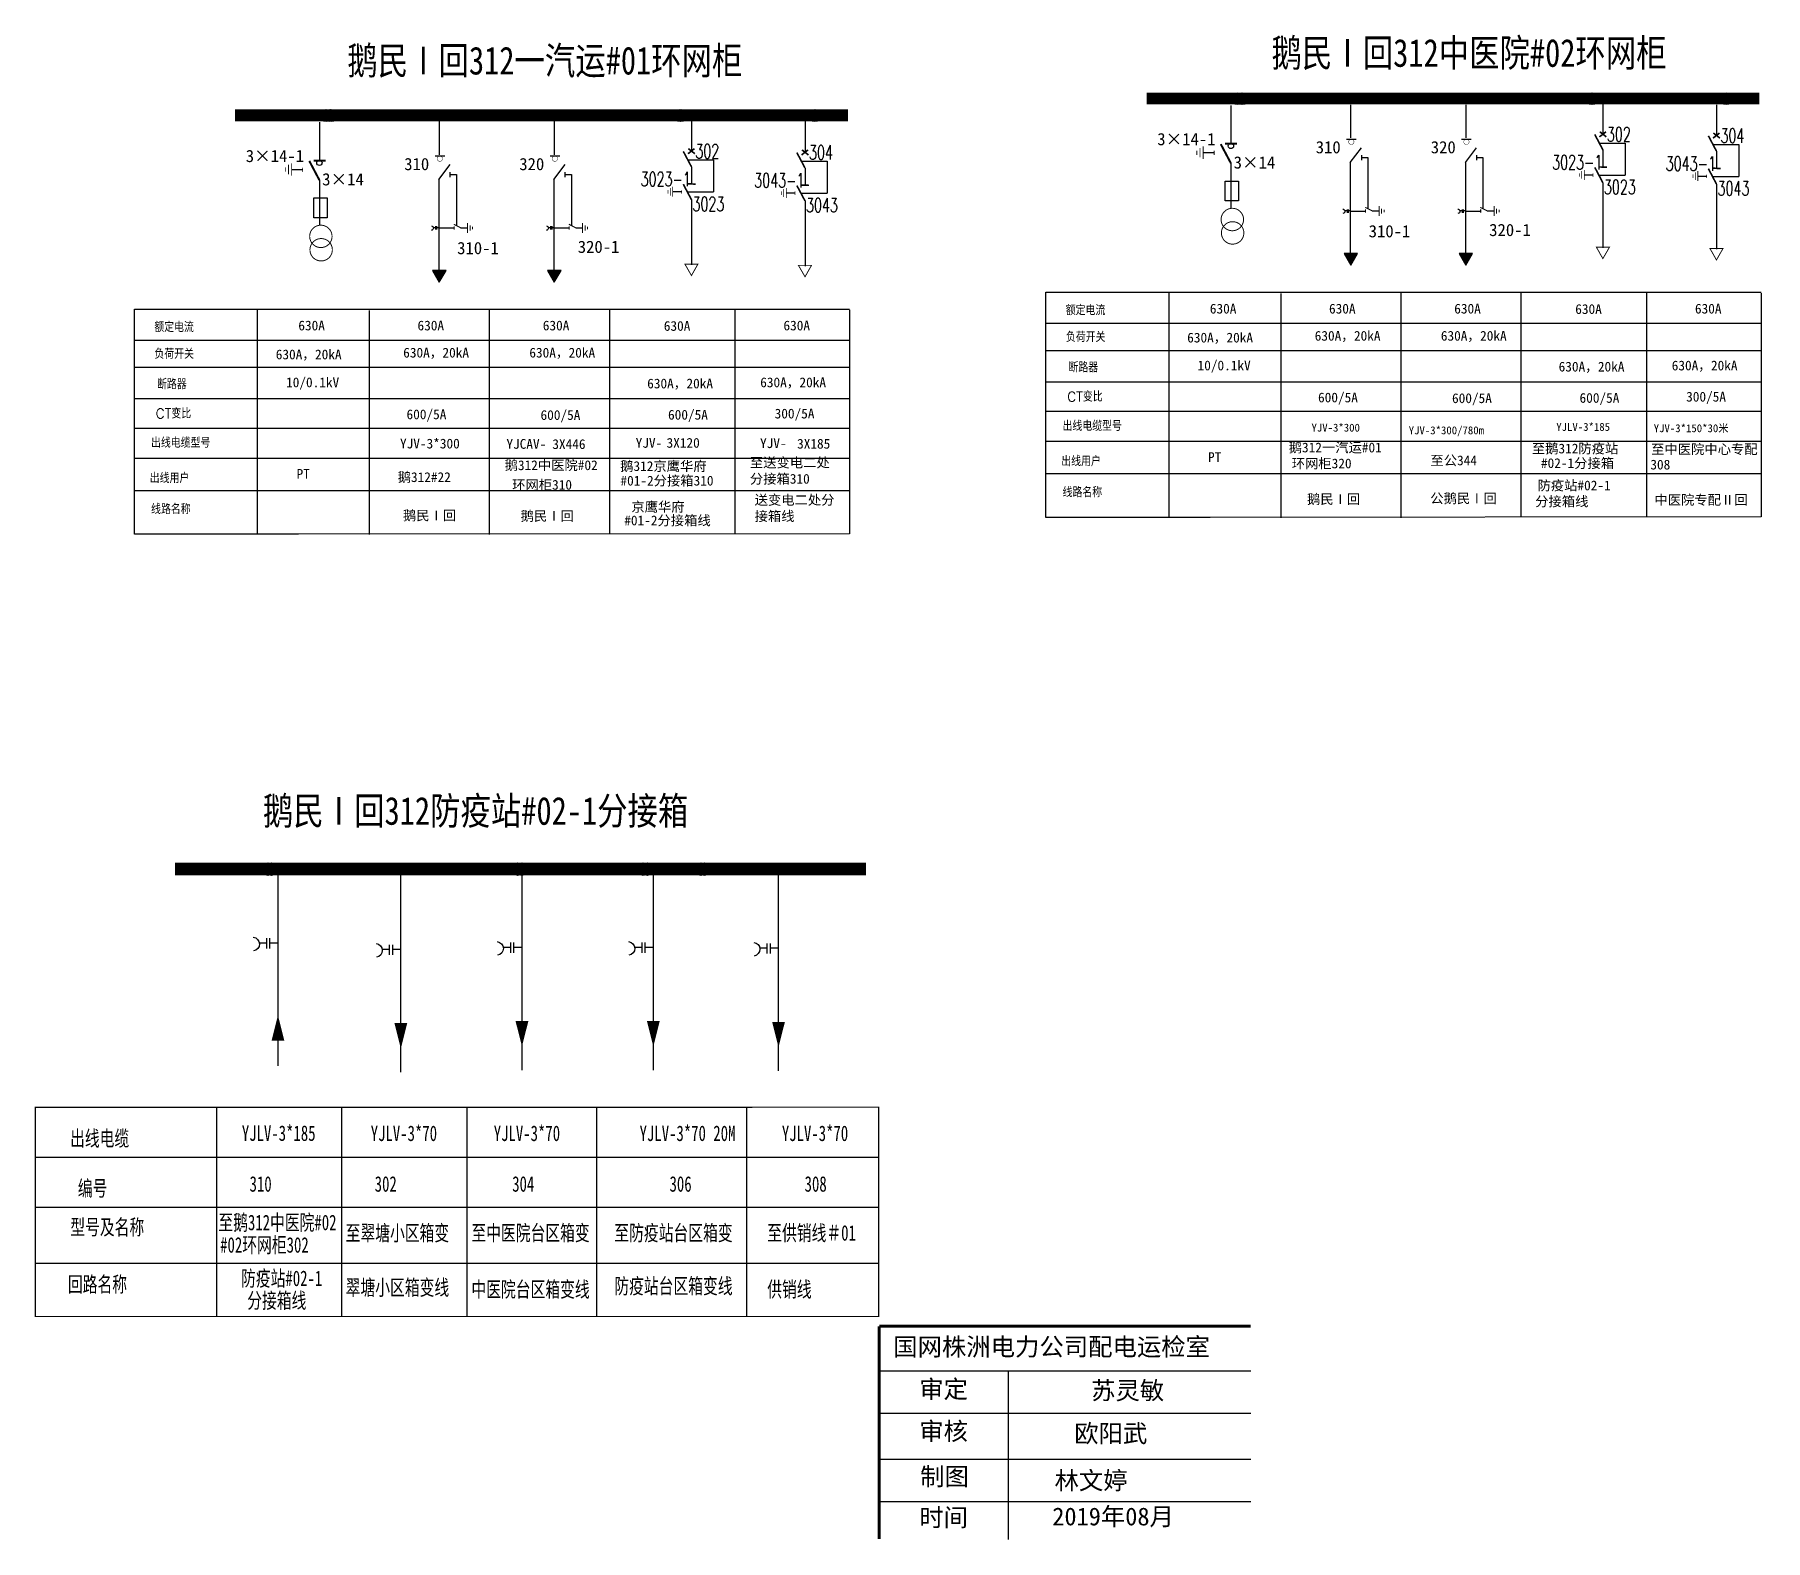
# Model space of a CAD drawing. Header units: millimetres. Extents: x 786 to 1392, y 1724 to 1977.
# Drawn here: x 786.2 to 1076.8, y 1724.1 to 1977 of the extents above; entities that cross this region are included whole.
import ezdxf

# ---------------------------------------------------------------- set-up
doc = ezdxf.new("R2010")
doc.units = ezdxf.units.MM
doc.layers.add('1', color=7, linetype='Continuous')
doc.layers.add('2', color=7, linetype='Continuous')
doc.styles.add('ANNOTEXT', font='')
doc.styles.add('DXFS', font='', dxfattribs={"width": 0.7})
doc.styles.add('HZ', font='complex', dxfattribs={"width": 0.75, "bigfont": 'hztxt'})
doc.styles.add('SimSun_txtstyle_3.00_0_0', font='', dxfattribs={"height": 3})
doc.styles.add('ST', font='', dxfattribs={"width": 0.8})
doc.styles.add('字体', font='', dxfattribs={"height": 2.5})
doc.styles.add('宋体', font='txt.shx', dxfattribs={"width": 0.85, "height": 2.8, "bigfont": 'gbcbig.shx'})
doc.styles.get('ANNOTEXT').set_extended_font_data('SimSun')
doc.styles.get('DXFS').set_extended_font_data('SimSun')
doc.styles.get('SimSun_txtstyle_3.00_0_0').set_extended_font_data('SimSun')
doc.styles.get('ST').set_extended_font_data('SimSun')
doc.styles.get('字体').set_extended_font_data('SimSun')

# ---------------------------------------------------------------- blocks, each defined once
blk = doc.blocks.new('JD')
for points in [[(-2, 0.2), (-2, -0.2), (2, 0.2), (2, -0.2)], [(1, -1.2), (1, -0.8), (-1, -1.2), (-1, -0.8)], [(-0.5, -1.8), (-0.5, -2.2), (0.5, -1.8), (0.5, -2.2)]]:
    blk.add_trace(points)

msp = doc.modelspace()

# ---------------------------------------------------------------- hatches: boundary and pattern name
for points in [[(1007.18, 1938.26), (1008.31, 1940.22), (1006.05, 1940.22)], [(1026.5, 1938.26), (1027.63, 1940.22), (1025.37, 1940.22)], [(854.13, 1935.43), (855.26, 1937.38), (853, 1937.38)], [(873.44, 1935.43), (874.58, 1937.38), (872.31, 1937.38)]]:
    msp.add_hatch(color=7).paths.add_polyline_path(points)

# ---------------------------------------------------------------- linework, layer by layer
for p, q in [((987.06, 1965.1), (987.06, 1958.54)), ((1049.52, 1965.42), (1049.52, 1960.16)), ((1068.59, 1965.21), (1068.59, 1959.95)), ((834, 1962.27), (834, 1955.7)), ((896.47, 1962.59), (896.47, 1957.33)), ((915.54, 1962.38), (915.54, 1957.12)), ((1006.47, 1959.44), (1008.1, 1959.44)), ((1025.79, 1959.44), (1027.42, 1959.44)), ((853.41, 1956.61), (855.05, 1956.61)), ((872.73, 1956.61), (874.37, 1956.61)), ((984.24, 1957.12), (982.41, 1957.12)), ((1008.96, 1956.75), (1008.96, 1955.9)), ((1008.98, 1956.32), (1010.06, 1956.32)), ((1010.06, 1956.32), (1010.06, 1947.74)), ((1028.28, 1956.75), (1028.28, 1955.9)), ((1028.3, 1956.32), (1029.38, 1956.32)), ((1029.38, 1956.32), (1029.38, 1947.74)), ((1048.92, 1958.76), (1053.25, 1958.76)), ((1049.52, 1957.63), (1049.52, 1954.74)), ((1053.25, 1958.76), (1053.25, 1953.4)), ((1068, 1958.55), (1072.32, 1958.55)), ((1068.59, 1957.42), (1068.59, 1954.53)), ((1072.32, 1958.55), (1072.32, 1953.18)), ((831.18, 1954.29), (829.36, 1954.29)), ((855.9, 1953.91), (855.9, 1953.06)), ((855.92, 1953.48), (857.01, 1953.48)), ((857.01, 1953.48), (857.01, 1944.91)), ((875.22, 1953.91), (875.22, 1953.06)), ((875.24, 1953.48), (876.33, 1953.48)), ((876.33, 1953.48), (876.33, 1944.91)), ((895.87, 1955.93), (900.19, 1955.93)), ((896.47, 1954.79), (896.47, 1951.91)), ((900.19, 1955.93), (900.19, 1950.56)), ((914.94, 1955.72), (919.27, 1955.72)), ((915.54, 1954.58), (915.54, 1951.69)), ((919.27, 1955.72), (919.27, 1950.35)), ((1047.87, 1953.4), (1046.4, 1953.4)), ((1048.84, 1953.4), (1053.25, 1953.4)), ((1066.94, 1953.18), (1065.48, 1953.18)), ((1067.91, 1953.18), (1072.32, 1953.18)), ((894.81, 1950.56), (893.35, 1950.56)), ((895.78, 1950.56), (900.19, 1950.56)), ((913.88, 1950.35), (912.42, 1950.35)), ((914.86, 1950.35), (919.27, 1950.35)), ((1049.52, 1952.1), (1049.52, 1941.16)), ((1068.59, 1951.89), (1068.59, 1940.94)), ((896.47, 1949.27), (896.47, 1938.32)), ((915.54, 1949.06), (915.54, 1938.11)), ((1007.18, 1947.36), (1009.67, 1947.36)), ((1010.77, 1947.38), (1011.91, 1947.38)), ((1026.5, 1947.36), (1028.99, 1947.36)), ((1030.09, 1947.38), (1031.23, 1947.38)), ((854.13, 1944.52), (856.61, 1944.52)), ((857.71, 1944.55), (858.86, 1944.55)), ((873.44, 1944.52), (875.93, 1944.52)), ((877.03, 1944.55), (878.17, 1944.55)), ((827.01, 1836.88), (827.01, 1811.59)), ((847.64, 1835.81), (847.64, 1810.52)), ((867.98, 1836.15), (867.98, 1810.86)), ((890.04, 1836.15), (890.04, 1810.86)), ((911.06, 1836.02), (911.06, 1810.72)), ((827.01, 1811.23), (827.01, 1803.78)), ((847.63, 1810.16), (847.63, 1802.71)), ((867.97, 1810.5), (867.97, 1803.05)), ((890.03, 1810.5), (890.03, 1803.05)), ((911.05, 1810.37), (911.05, 1802.92)), ((816.7, 1796.83), (816.7, 1761.68)), ((816.7, 1796.83), (816.7, 1761.68)), ((837.71, 1796.83), (837.71, 1761.68)), ((858.73, 1796.83), (858.73, 1761.68)), ((880.51, 1796.83), (880.51, 1761.68)), ((905.69, 1796.83), (905.69, 1761.68))]:
    msp.add_line(p, q)
at = {"color": 7}
for p, q in [((1007.22, 1959.63), (1007.22, 1965.21)), ((1026.54, 1959.63), (1026.54, 1965.21)), ((854.16, 1956.79), (854.16, 1962.38)), ((873.48, 1956.79), (873.48, 1962.38))]:
    msp.add_line(p, q, dxfattribs=at)
at = {"color": 0}
for p, q in [((987.06, 1955.37), (987.06, 1947.78)), ((1007.11, 1955.48), (1007.11, 1939.87)), ((1026.43, 1955.48), (1026.43, 1939.87)), ((834, 1952.54), (834, 1944.95)), ((854.05, 1952.65), (854.05, 1937.04)), ((873.37, 1952.65), (873.37, 1937.04)), ((976.62, 1933.71), (976.62, 1895.9)), ((995.43, 1933.5), (995.43, 1895.84)), ((823.57, 1930.87), (823.57, 1893.06)), ((842.37, 1930.66), (842.37, 1893.01)), ((955.98, 1928.51), (971.01, 1928.51)), ((970.94, 1928.51), (983.62, 1928.51)), ((981.12, 1928.51), (1076.08, 1928.51)), ((802.93, 1925.67), (817.95, 1925.67)), ((817.88, 1925.67), (830.56, 1925.67)), ((828.06, 1925.67), (923.02, 1925.67)), ((802.93, 1921.11), (817.89, 1921.11)), ((817.82, 1921.11), (830.5, 1921.11)), ((830.28, 1921.11), (923.02, 1921.11)), ((955.98, 1923.94), (970.95, 1923.94)), ((970.88, 1923.94), (983.56, 1923.94)), ((983.34, 1923.94), (1076.08, 1923.94)), ((955.98, 1913.73), (970.84, 1913.73)), ((970.77, 1913.73), (983.45, 1913.73)), ((983.23, 1913.73), (1076.08, 1913.73)), ((802.93, 1910.89), (817.78, 1910.89)), ((817.71, 1910.89), (830.39, 1910.89)), ((830.18, 1910.89), (923.02, 1910.89)), ((955.98, 1908.68), (1076.08, 1908.68))]:
    msp.add_line(p, q, dxfattribs=at)
at = {"linetype": 'Continuous'}
for p, q in [((786.28, 1796.83), (906.69, 1796.83)), ((786.28, 1788.42), (927.77, 1788.42)), ((786.28, 1780.02), (927.77, 1780.02)), ((786.28, 1770.66), (927.77, 1770.66)), ((928.02, 1752.54), (990.39, 1752.54)), ((949.67, 1752.53), (949.67, 1724.2)), ((928.02, 1745.44), (990.39, 1745.44)), ((928.02, 1737.69), (990.39, 1737.69)), ((928.02, 1730.59), (990.39, 1730.59))]:
    msp.add_line(p, q, dxfattribs=at)
for points, const_width in [([(972.91, 1966.25), (1075.81, 1966.25)], 2), ([(819.85, 1963.41), (922.75, 1963.41)], 2), ([(1006.47, 1959.44), (1008.1, 1959.44)], 0.139), ([(1025.79, 1959.44), (1027.42, 1959.44)], 0.139), ([(1049.52, 1957.63), (1048.16, 1960.21)], 0.273), ([(1050.04, 1960.67), (1048.94, 1959.81)], 0.273), ([(1049.01, 1960.67), (1050.1, 1959.81)], 0.273), ([(1068.59, 1957.42), (1067.23, 1960)], 0.273), ([(1069.11, 1960.46), (1068.02, 1959.6)], 0.273), ([(1068.08, 1960.46), (1069.17, 1959.6)], 0.273), ([(835.04, 1955.83), (833.03, 1955.84)], 0.341), ([(853.41, 1956.61), (855.05, 1956.61)], 0.139), ([(872.73, 1956.61), (874.37, 1956.61)], 0.139), ([(896.47, 1954.79), (895.1, 1957.38)], 0.273), ([(896.98, 1957.84), (895.89, 1956.98)], 0.273), ([(895.95, 1957.84), (897.05, 1956.98)], 0.273), ([(915.54, 1954.58), (914.17, 1957.17)], 0.273), ([(916.05, 1957.63), (914.96, 1956.77)], 0.273), ([(915.02, 1957.63), (916.12, 1956.77)], 0.273), ([(981.33, 1957.51), (981.33, 1956.78)], 0.149), ([(981.87, 1957.97), (981.87, 1956.37)], 0.149), ([(982.4, 1958.21), (982.4, 1956.12)], 0.149), ([(984.24, 1957.49), (984.24, 1956.76)], 0.149), ([(987.06, 1955.37), (985.35, 1958.6)], 0.341), ([(988.1, 1958.66), (986.09, 1958.67)], 0.341), ([(828.27, 1954.68), (828.27, 1953.94)], 0.149), ([(828.81, 1955.13), (828.81, 1953.53)], 0.149), ([(829.34, 1955.38), (829.34, 1953.29)], 0.149), ([(831.18, 1954.66), (831.18, 1953.92)], 0.149), ([(834, 1952.54), (832.3, 1955.77)], 0.341), ([(1045.57, 1953.71), (1045.57, 1953.12)], 0.119), ([(1045.96, 1954.07), (1045.96, 1952.79)], 0.119), ([(1046.39, 1954.27), (1046.39, 1952.59)], 0.119), ([(1047.87, 1953.69), (1047.87, 1953.1)], 0.119), ([(1049.52, 1952.1), (1048.16, 1954.69)], 0.273), ([(1050.22, 1954.72), (1048.83, 1954.76)], 0.273), ([(1064.64, 1953.5), (1064.64, 1952.91)], 0.119), ([(1065.04, 1953.86), (1065.04, 1952.58)], 0.119), ([(1065.46, 1954.06), (1065.46, 1952.38)], 0.119), ([(1066.94, 1953.48), (1066.94, 1952.89)], 0.119), ([(1068.59, 1951.89), (1067.23, 1954.48)], 0.273), ([(1069.29, 1954.5), (1067.9, 1954.55)], 0.273), ([(892.51, 1950.88), (892.51, 1950.29)], 0.119), ([(892.91, 1951.24), (892.91, 1949.96)], 0.119), ([(893.34, 1951.44), (893.34, 1949.76)], 0.119), ([(894.81, 1950.86), (894.81, 1950.27)], 0.119), ([(896.47, 1949.27), (895.1, 1951.86)], 0.273), ([(897.16, 1951.88), (895.77, 1951.93)], 0.273), ([(911.58, 1950.66), (911.58, 1950.07)], 0.119), ([(911.98, 1951.03), (911.98, 1949.74)], 0.119), ([(912.41, 1951.22), (912.41, 1949.55)], 0.119), ([(913.88, 1950.65), (913.88, 1950.06)], 0.119), ([(915.54, 1949.06), (914.17, 1951.64)], 0.273), ([(916.23, 1951.67), (914.84, 1951.72)], 0.273), ([(1009.62, 1947.96), (1010.84, 1947.36)], 0.182), ([(1009.67, 1947.64), (1009.67, 1947.08)], 0.182), ([(1028.94, 1947.96), (1030.16, 1947.36)], 0.182), ([(1028.99, 1947.64), (1028.99, 1947.08)], 0.182), ([(856.57, 1945.13), (857.78, 1944.52)], 0.182), ([(856.61, 1944.8), (856.61, 1944.24)], 0.182), ([(875.89, 1945.13), (877.1, 1944.52)], 0.182), ([(875.93, 1944.8), (875.93, 1944.24)], 0.182), ([(809.74, 1836.83), (925.78, 1836.83)], 2.1)]:
    msp.add_lwpolyline(points, dxfattribs=dict(const_width=const_width))
for points, const_width in [([(1006.83, 1958.98, 1), (1007.73, 1958.98, 1)], 0.0695), ([(1026.15, 1958.98, 1), (1027.05, 1958.98, 1)], 0.0695), ([(853.77, 1956.15, 1), (854.67, 1956.15, 1)], 0.0695), ([(873.09, 1956.15, 1), (873.99, 1956.15, 1)], 0.0695), ([(989.18, 1945.93, -1), (985.41, 1945.93, -1)], 0.159), ([(836.12, 1943.1, -1), (832.36, 1943.1, -1)], 0.159), ([(989.23, 1943.68, -1), (985.46, 1943.68, -1)], 0.159), ([(836.17, 1940.85, -1), (832.41, 1940.85, -1)], 0.159)]:
    msp.add_lwpolyline(points, format="xyb", close=True, dxfattribs=dict(const_width=const_width))
at = {"color": 0, "linetype": 'Continuous'}
for points in [[(986.11, 1952.38), (988.35, 1952.38), (988.35, 1949.07), (986.11, 1949.07)], [(833.05, 1949.55), (835.29, 1949.55), (835.29, 1946.24), (833.05, 1946.24)]]:
    msp.add_lwpolyline(points, close=True, dxfattribs=at)
for points, format in [([(1005.86, 1947.68, -0.877934), (1005.87, 1946.94)], "xyb"), ([(1025.18, 1947.68, -0.877934), (1025.19, 1946.94)], "xyb"), ([(852.8, 1944.85, -0.877934), (852.82, 1944.11)], "xyb"), ([(872.12, 1944.85, -0.877934), (872.14, 1944.11)], "xyb"), ([(822.9, 1825.38, -0.877934), (822.94, 1823.08)], "xyb"), ([(843.53, 1824.31, -0.877934), (843.57, 1822.01)], "xyb"), ([(863.86, 1824.64, -0.877934), (863.91, 1822.35)], "xyb"), ([(885.92, 1824.64, -0.877934), (885.97, 1822.35)], "xyb"), ([(906.94, 1824.51, -0.877934), (906.99, 1822.22)], "xyb"), ([(827.04, 1808, 2.15, 0, 0), (827.04, 1812.27, 0, 0, 0)], "xyseb"), ([(847.67, 1810.95, 2.15, 0, 0), (847.67, 1806.68, 0, 0, 0)], "xyseb"), ([(868.01, 1811.29, 2.15, 0, 0), (868.01, 1807.02, 0, 0, 0)], "xyseb"), ([(890.07, 1811.29, 2.15, 0, 0), (890.07, 1807.02, 0, 0, 0)], "xyseb"), ([(911.09, 1811.16, 2.15, 0, 0), (911.09, 1806.89, 0, 0, 0)], "xyseb")]:
    msp.add_lwpolyline(points, format=format)
for points in [[(1006.57, 1947.37), (1006.19, 1947.37)], [(1006.57, 1947.62), (1006.57, 1947.07)], [(1006.74, 1947.62), (1006.74, 1947.07)], [(1007.18, 1947.37), (1006.74, 1947.37)], [(1025.89, 1947.37), (1025.51, 1947.37)], [(1025.89, 1947.62), (1025.89, 1947.07)], [(1026.06, 1947.62), (1026.06, 1947.07)], [(1026.5, 1947.37), (1026.06, 1947.37)], [(853.51, 1944.53), (853.13, 1944.53)], [(853.51, 1944.79), (853.51, 1944.23)], [(853.68, 1944.79), (853.68, 1944.23)], [(854.12, 1944.53), (853.68, 1944.53)], [(872.83, 1944.53), (872.45, 1944.53)], [(872.83, 1944.79), (872.83, 1944.23)], [(873, 1944.79), (873, 1944.23)], [(873.44, 1944.53), (873, 1944.53)], [(825.11, 1825.2), (825.11, 1823.48)], [(825.64, 1825.2), (825.64, 1823.48)], [(825.11, 1824.41), (823.92, 1824.41)], [(827.01, 1824.41), (825.64, 1824.41)], [(845.73, 1823.34), (844.54, 1823.34)], [(845.73, 1824.13), (845.73, 1822.41)], [(846.26, 1824.13), (846.26, 1822.41)], [(847.63, 1823.34), (846.26, 1823.34)], [(866.07, 1823.67), (864.88, 1823.67)], [(866.07, 1824.47), (866.07, 1822.75)], [(866.6, 1824.47), (866.6, 1822.75)], [(867.97, 1823.67), (866.6, 1823.67)], [(888.13, 1823.67), (886.94, 1823.67)], [(888.13, 1824.47), (888.13, 1822.75)], [(888.66, 1824.47), (888.66, 1822.75)], [(890.03, 1823.67), (888.66, 1823.67)], [(909.15, 1823.54), (907.96, 1823.54)], [(909.15, 1824.34), (909.15, 1822.62)], [(909.68, 1824.34), (909.68, 1822.62)], [(911.05, 1823.54), (909.68, 1823.54)]]:
    msp.add_lwpolyline(points)
at = {"color": 0, "const_width": 0.153}
for points in [[(895.37, 1938.44), (896.47, 1936.52), (897.56, 1938.44)], [(1048.43, 1941.28), (1049.52, 1939.36), (1050.62, 1941.28)], [(1067.5, 1941.06), (1068.59, 1939.14), (1069.69, 1941.06)], [(914.44, 1938.23), (915.54, 1936.31), (916.63, 1938.23)]]:
    msp.add_lwpolyline(points, close=True, dxfattribs=at)
at = {"color": 7}
for points in [[(1007.18, 1938.26), (1008.31, 1940.22), (1006.05, 1940.22)], [(1026.5, 1938.26), (1027.63, 1940.22), (1025.37, 1940.22)], [(854.13, 1935.43), (855.26, 1937.38), (853, 1937.38)], [(873.44, 1935.43), (874.58, 1937.38), (872.31, 1937.38)]]:
    msp.add_lwpolyline(points, close=True, dxfattribs=at)
at = {"linetype": 'Continuous'}
for points, const_width in [([(816.7, 1796.83), (786.28, 1796.83), (786.28, 1761.68), (927.91, 1761.68), (927.91, 1796.83), (816.7, 1796.83)], 0.21), ([(927.98, 1760.05), (927.98, 1724.32)], 0.5), ([(928.02, 1760.05), (990.39, 1760.05)], 0.5)]:
    msp.add_lwpolyline(points, dxfattribs=dict(at, const_width=const_width))
for centre, radius in [((988.17, 1966.22), 0.996), ((988.78, 1966.22), 0.996), ((989.03, 1966.22), 0.996), ((1047.64, 1966.22), 0.996), ((1047.73, 1966.22), 0.996), ((1070.24, 1966.22), 0.996), ((835.11, 1963.39), 0.996), ((835.73, 1963.39), 0.996), ((835.97, 1963.39), 0.996), ((894.58, 1963.39), 0.996), ((894.67, 1963.39), 0.996), ((917.18, 1963.39), 0.996), ((987.06, 1958.28), 0.444), ((834, 1955.45), 0.444), ((825.32, 1836.81), 1.05), ((825.97, 1836.81), 1.05), ((867.34, 1836.81), 1.05), ((867.99, 1836.81), 1.05), ((888.36, 1836.81), 1.05), ((889.01, 1836.81), 1.05), ((898.02, 1836.81), 1.05), ((898.66, 1836.81), 1.05)]:
    msp.add_circle(centre, radius)
at = {"layer": '1'}
for points in [[(1005.86, 1947.69, -0.877934), (1005.87, 1946.95)], [(1025.18, 1947.69, -0.877934), (1025.19, 1946.95)], [(852.8, 1944.85, -0.877934), (852.82, 1944.12)], [(872.12, 1944.85, -0.877934), (872.13, 1944.12)]]:
    msp.add_lwpolyline(points, format="xyb", dxfattribs=at)
at = {"layer": '2'}
for p, q in [((1007.11, 1955.48), (1008.99, 1957.99)), ((1026.43, 1955.48), (1028.31, 1957.99)), ((854.05, 1952.65), (855.93, 1955.16)), ((873.37, 1952.65), (875.25, 1955.16)), ((955.98, 1933.71), (970.95, 1933.71)), ((955.98, 1895.9), (955.98, 1933.71)), ((970.88, 1933.71), (983.56, 1933.71)), ((983.34, 1933.71), (1076.08, 1933.71)), ((1015.59, 1933.67), (1015.59, 1895.84)), ((1035.74, 1933.55), (1035.74, 1896.09)), ((1056.82, 1933.55), (1056.82, 1895.96)), ((1076.08, 1933.57), (1076.08, 1895.99)), ((802.93, 1930.87), (817.89, 1930.87)), ((802.93, 1893.06), (802.93, 1930.87)), ((817.82, 1930.87), (830.5, 1930.87)), ((830.28, 1930.87), (923.02, 1930.87)), ((862.53, 1930.84), (862.53, 1893.01)), ((882.69, 1930.72), (882.69, 1893.25)), ((903.77, 1930.72), (903.77, 1893.13)), ((923.02, 1930.74), (923.02, 1893.15)), ((955.98, 1918.69), (980.94, 1918.69)), ((970.56, 1918.69), (983.24, 1918.69)), ((983.03, 1918.69), (1076.08, 1918.69)), ((802.93, 1915.86), (827.88, 1915.86)), ((817.51, 1915.86), (830.18, 1915.86)), ((829.97, 1915.86), (923.02, 1915.86)), ((802.93, 1905.85), (923.02, 1905.85)), ((970.95, 1903.21), (955.98, 1903.21)), ((983.56, 1903.21), (970.88, 1903.21)), ((1076.08, 1903.21), (983.34, 1903.21)), ((817.89, 1900.38), (802.93, 1900.38)), ((830.5, 1900.38), (817.82, 1900.38)), ((923.02, 1900.38), (830.28, 1900.38)), ((970.95, 1895.9), (955.98, 1895.9)), ((983.56, 1895.9), (970.88, 1895.9)), ((1076.08, 1895.99), (983.34, 1895.9)), ((817.89, 1893.06), (802.93, 1893.06)), ((830.5, 1893.06), (817.82, 1893.06)), ((923.02, 1893.15), (830.28, 1893.06))]:
    msp.add_line(p, q, dxfattribs=at)

# ---------------------------------------------------------------- block references
at = {"xscale": 0.4250017950198526, "yscale": 0.4250017950198526, "zscale": 0.4250017950949055, "rotation": 90}
for p in [(1011.93, 1947.35), (1031.25, 1947.35), (858.87, 1944.51), (878.19, 1944.51)]:
    msp.add_blockref('JD', p, dxfattribs=at)

# ---------------------------------------------------------------- texts
at = {"color": 0}
for s, height, p in [('3×14-1', 2.055, (974.69, 1958.41)), ('310', 2.055, (1001.3, 1957.05)), ('320', 2.055, (1020.62, 1957.05)), ('3×14-1', 2.055, (821.63, 1955.58)), ('310', 2.055, (848.24, 1954.22)), ('320', 2.055, (867.56, 1954.22)), ('3×14', 2.055, (987.52, 1954.49)), ('3×14', 2.055, (834.46, 1951.66)), ('310-1', 2.055, (1010.19, 1942.94)), ('320-1', 2.055, (1030.43, 1943.15)), ('310-1', 2.055, (857.13, 1940.11)), ('320-1', 2.055, (877.38, 1940.32)), ('630A', 1.639, (983.52, 1930.14)), ('630A', 1.639, (1003.53, 1930.14)), ('630A', 1.639, (1024.56, 1930.14)), ('630A', 1.639, (1044.88, 1930.07)), ('630A', 1.639, (1064.98, 1930.14)), ('630A', 1.639, (830.46, 1927.31)), ('630A', 1.639, (850.47, 1927.31)), ('630A', 1.639, (871.51, 1927.31)), ('630A', 1.639, (891.83, 1927.24)), ('630A', 1.639, (911.92, 1927.31)), ('630A，20kA', 1.639, (979.72, 1925.28)), ('630A，20kA', 1.639, (1001.13, 1925.58)), ('630A，20kA', 1.639, (1022.31, 1925.58)), ('630A，20kA', 1.639, (826.67, 1922.45)), ('630A，20kA', 1.639, (848.07, 1922.75)), ('630A，20kA', 1.639, (869.25, 1922.75)), ('10/0.1kV', 1.639, (981.46, 1920.6)), ('630A，20kA', 1.639, (1042.09, 1920.4)), ('630A，20kA', 1.639, (1061.08, 1920.59)), ('10/0.1kV', 1.639, (828.4, 1917.76)), ('630A，20kA', 1.639, (889.04, 1917.57)), ('630A，20kA', 1.639, (908.02, 1917.76)), ('600/5A', 1.639, (1001.69, 1915.22)), ('600/5A', 1.639, (1024.19, 1915.1)), ('600/5A', 1.639, (1045.6, 1915.15)), ('300/5A', 1.639, (1063.5, 1915.35)), ('600/5A', 1.639, (848.63, 1912.39)), ('600/5A', 1.639, (871.13, 1912.27)), ('600/5A', 1.639, (892.54, 1912.32)), ('300/5A', 1.639, (910.44, 1912.52)), ('YJV-3*300', 1.328, (1000.59, 1910.31)), ('YJV-3*300/780m', 1.3284, (1016.91, 1909.86)), ('YJLV-3*185', 1.328, (1041.69, 1910.43)), ('YJV-3*150*30米', 1.3284, (1058.05, 1910.21)), ('PT', 1.639, (983.21, 1905.21)), ('PT', 1.639, (830.16, 1902.38))]:
    msp.add_text(s, height=height, dxfattribs=at).set_placement(p)
at = {"style": '宋体', "width": 0.65}
for s, p in [('302', (1050.19, 1959.03)), ('304', (1069.26, 1958.82)), ('302', (897.13, 1956.2)), ('304', (916.21, 1955.99)), ('3023-1', (1041, 1954.34)), ('3043-1', (1060.07, 1954.13)), ('3023-1', (887.94, 1951.51)), ('3043-1', (907.01, 1951.29)), ('3023', (1049.69, 1950.19)), ('3043', (1068.77, 1949.97)), ('3023', (896.64, 1947.35)), ('3043', (915.71, 1947.14))]:
    msp.add_text(s, height=2.403, dxfattribs=at).set_placement(p)
at = {"color": 0}
for s, height, style, p in [('额定电流', 1.661, 'HZ', (959.33, 1929.86)), ('额定电流', 1.661, 'HZ', (806.27, 1927.03)), ('负荷开关', 1.661, 'HZ', (959.35, 1925.36)), ('负荷开关', 1.661, 'HZ', (806.29, 1922.53)), ('断路器', 1.661, 'HZ', (959.78, 1920.27)), ('断路器', 1.661, 'HZ', (806.73, 1917.44)), ('CT变比', 1.661, 'HZ', (959.57, 1915.35)), ('CT变比', 1.661, 'HZ', (806.51, 1912.52)), ('出线电缆型号', 1.661, 'HZ', (958.78, 1910.43)), ('出线电缆型号', 1.661, 'HZ', (805.72, 1907.6)), ('YJV-3*300', 1.639, 'ANNOTEXT', (847.53, 1907.48)), ('YJCAV-', 1.639, 'ANNOTEXT', (865.4, 1907.42)), ('3X446', 1.639, 'ANNOTEXT', (873.11, 1907.39)), ('YJV-', 1.639, 'ANNOTEXT', (887.1, 1907.59)), ('3X120', 1.639, 'ANNOTEXT', (892.29, 1907.6)), ('YJV-', 1.639, 'ANNOTEXT', (907.99, 1907.54)), ('3X185', 1.639, 'ANNOTEXT', (914.21, 1907.45)), ('鹅312一汽运#01', 1.639, 'ANNOTEXT', (996.76, 1906.82)), ('至鹅312防疫站', 1.639, 'ANNOTEXT', (1037.59, 1906.65)), ('至中医院中心专配', 1.639, 'ANNOTEXT', (1057.62, 1906.54)), ('鹅312#22', 1.639, 'ANNOTEXT', (847.14, 1901.84)), ('鹅312中医院#02', 1.639, 'ANNOTEXT', (865.1, 1903.84)), ('鹅312京鹰华府', 1.639, 'ANNOTEXT', (884.5, 1903.69)), ('出线用户', 1.661, 'HZ', (958.57, 1904.5)), ('环网柜320', 1.639, 'ANNOTEXT', (997.27, 1904.14)), ('至公344', 1.639, 'ANNOTEXT', (1020.56, 1904.65)), ('#02-1分接箱', 1.639, 'ANNOTEXT', (1039.12, 1904.19)), ('308', 1.639, 'ANNOTEXT', (1057.49, 1903.95)), ('出线用户', 1.661, 'HZ', (805.51, 1901.66)), ('环网柜310', 1.639, 'ANNOTEXT', (866.36, 1900.55)), ('#01-2分接箱310', 1.6394, 'ANNOTEXT', (884.55, 1901.25)), ('线路名称', 1.661, 'HZ', (958.79, 1899.29)), ('防疫站#02-1', 1.639, 'ANNOTEXT', (1038.54, 1900.44)), ('线路名称', 1.661, 'HZ', (805.73, 1896.45)), ('京鹰华府', 1.639, 'ANNOTEXT', (886.38, 1896.85)), ('鹅民Ⅰ回', 1.639, 'ANNOTEXT', (999.83, 1898.15)), ('公鹅民Ⅰ回', 1.639, 'ANNOTEXT', (1020.53, 1898.28)), ('分接箱线', 1.639, 'ANNOTEXT', (1038.15, 1897.76)), ('中医院专配Ⅱ回', 1.639, 'ANNOTEXT', (1058.18, 1898.03)), ('鹅民Ⅰ回', 1.639, 'ANNOTEXT', (848.02, 1895.4)), ('鹅民Ⅰ回', 1.639, 'ANNOTEXT', (867.78, 1895.32)), ('#01-2分接箱线', 1.639, 'ANNOTEXT', (885.19, 1894.57))]:
    msp.add_text(s, height=height, dxfattribs=dict(at, style=style)).set_placement(p)
at = {"color": 0, "attachment_point": 1, "style": 'ANNOTEXT'}
for s, insert, char_height, width in [('至送变电二处分接箱310', (906.28, 1905.93), 1.6394, 15.2993), ('送变电二处分接箱线', (907.08, 1899.66), 1.639, 13.5194)]:
    msp.add_mtext(s, dxfattribs=dict(at, insert=insert, char_height=char_height, width=width))
at = {"linetype": 'Continuous', "char_height": 3, "attachment_point": 1}
for s, insert, width, style in [('国网株洲电力公司配电运检室', (930.35, 1758.1), 82.0179, 'SimSun_txtstyle_3.00_0_0'), ('审定', (934.72, 1750.98), 23.4615, '字体'), ('苏灵敏', (963.59, 1750.76), 23.4615, '字体'), ('审核', (934.72, 1743.92), 23.4615, '字体'), ('欧阳武', (960.75, 1743.54), 33.0539, '字体'), ('制图', (934.88, 1736.3), 23.4615, '字体'), ('林文婷', (957.44, 1735.63), 60.45, 'SimSun_txtstyle_3.00_0_0'), ('时间', (934.72, 1729.42), 23.4615, '字体'), ('2019年08月', (957.06, 1729.59), 29.5219, 'SimSun_txtstyle_3.00_0_0')]:
    msp.add_mtext(s, dxfattribs=dict(at, insert=insert, width=width, style=style))
at = {"layer": '1'}
for s, height, style, width, p in [('鹅民Ⅰ回312中医院#02环网柜', 4.68, 'ST', 0.8, (993.88, 1971.58)), ('鹅民Ⅰ回312一汽运#01环网柜', 4.68, 'ST', 0.8, (838.68, 1970.29)), ('鹅民Ⅰ回312防疫站#02-1分接箱', 4.68, 'ST', 0.8, (824.51, 1844.27)), ('出线电缆', 2.6, 'DXFS', 0.7, (792.13, 1790.3)), ('YJLV-3*185', 2.6, 'DXFS', 0.7, (820.97, 1791.17)), ('YJLV-3*70', 2.6, 'DXFS', 0.7, (842.61, 1791.15)), ('YJLV-3*70', 2.6, 'DXFS', 0.7, (863.27, 1791.15)), ('YJLV-3*70 20M', 2.6, 'DXFS', 0.7, (887.76, 1791.15)), ('YJLV-3*70', 2.6, 'DXFS', 0.7, (911.65, 1791.15)), ('编号', 2.6, 'DXFS', 0.7, (793.43, 1781.91)), ('310', 2.6, 'DXFS', 0.7, (822.27, 1782.64)), ('302', 2.6, 'DXFS', 0.7, (843.28, 1782.64)), ('304', 2.6, 'DXFS', 0.7, (866.37, 1782.64)), ('306', 2.6, 'DXFS', 0.7, (892.79, 1782.64)), ('308', 2.6, 'DXFS', 0.7, (915.47, 1782.64)), ('至鹅312中医院#02', 2.6, 'DXFS', 0.7, (817.03, 1776.17)), ('型号及名称', 2.6, 'DXFS', 0.7, (792.17, 1775.39)), ('至翠塘小区箱变', 2.6, 'DXFS', 0.7, (838.41, 1774.4)), ('至中医院台区箱变', 2.6, 'DXFS', 0.7, (859.52, 1774.42)), ('至防疫站台区箱变', 2.6, 'DXFS', 0.7, (883.52, 1774.42)), ('至供销线＃01', 2.6, 'DXFS', 0.7, (909.2, 1774.42)), ('#02环网柜302', 2.6, 'DXFS', 0.7, (817.33, 1772.4)), ('防疫站#02-1', 2.6, 'DXFS', 0.7, (820.84, 1766.79)), ('翠塘小区箱变线', 2.6, 'DXFS', 0.7, (838.41, 1765.25)), ('中医院台区箱变线', 2.6, 'DXFS', 0.7, (859.52, 1764.94)), ('防疫站台区箱变线', 2.6, 'DXFS', 0.7, (883.52, 1765.5)), ('供销线', 2.6, 'DXFS', 0.7, (909.2, 1764.94)), ('分接箱线', 2.6, 'DXFS', 0.7, (821.88, 1763.06))]:
    msp.add_text(s, height=height, dxfattribs=dict(at, style=style, width=width)).set_placement(p)
at = {"layer": '1', "insert": (791.77, 1768.38), "char_height": 2.6, "width": 13.9204, "attachment_point": 1, "style": 'DXFS'}
msp.add_mtext('回路名称', dxfattribs=at)

doc.saveas('drawing.dxf')
